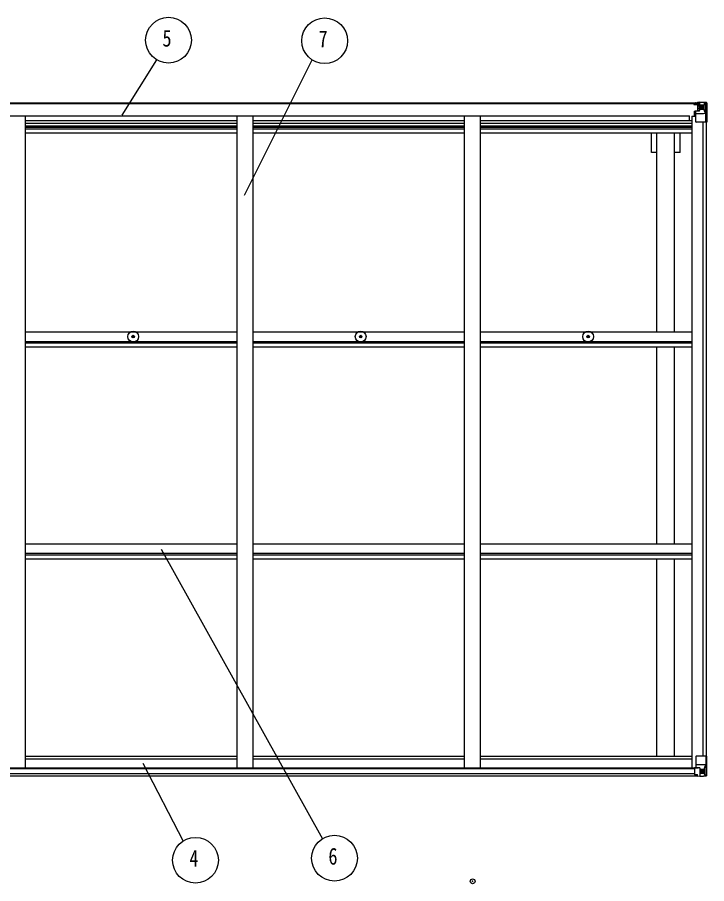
# Model space of a CAD drawing. Units: millimetres, scale not verified. Extents: x -10512 to 10512, y -7425 to 7425.
# Drawn here: x -1187 to 983, y -392 to 2335 of the extents above; entities that cross this region are included whole.
import ezdxf
from ezdxf.enums import TextEntityAlignment as Align

# ---------------------------------------------------------------- set-up
doc = ezdxf.new("R2010")
doc.units = ezdxf.units.MM
doc.header["$LTSCALE"] = 30
doc.header["$PDMODE"] = 32
doc.header["$PDSIZE"] = 15
for name, color, linetype in [('0-4_YKK_13', 4, 'Continuous'), ('0-5_YKK_A1', 4, 'Continuous'), ('0-6_YKK_D', 6, 'Continuous')]:
    doc.layers.add(name, color=color, linetype=linetype)
doc.styles.add('ＭＳ ゴシック', font='')
doc.styles.get('ＭＳ ゴシック').set_extended_font_data('MS Gothic')

msp = doc.modelspace()

# ---------------------------------------------------------------- linework, layer by layer
at = {"layer": '0-4_YKK_13'}
for p, q in [((942.65, 2062.21), (942.65, 2063.14)), ((943.65, 2062.21), (942.65, 2062.21)), ((942.65, 2062.21), (942.65, 2060.65)), ((942.65, 2060.53), (942.65, 2060.65)), ((943.65, 2063.14), (943.65, 2062.21)), ((948.65, 2062.21), (943.65, 2062.21)), ((948.85, 2065.71), (947.16, 2065.28)), ((948.65, 2060.61), (948.65, 2062.21)), ((948.65, 2060.61), (958.65, 2060.52)), ((948.85, 2065.71), (949.15, 2065.71)), ((949.15, 2065.71), (949.15, 2065.28)), ((950.65, 2062.47), (958.65, 2062.47)), ((950.65, 2062.45), (958.65, 2062.45)), ((954.15, 2067.91), (960.65, 2067.51)), ((954.15, 2067.03), (954.15, 2067.91)), ((960.65, 2066.63), (954.15, 2067.03)), ((954.15, 2066.51), (954.15, 2067.03)), ((954.15, 2066.51), (954.15, 2066.1)), ((954.15, 2066.1), (959.15, 2066.01)), ((954.15, 2066.1), (954.15, 2065.28)), ((955.15, 2040.41), (955.15, 2060.38)), ((959.04, 2060.15), (955.15, 2060.15)), ((955.15, 2056.52), (959.15, 2056.52)), ((955.15, 2048.31), (959.15, 2048.31)), ((958.65, 2062.47), (958.65, 2060.52)), ((958.65, 2061.45), (959.15, 2061.45)), ((958.66, 2060.52), (958.65, 2060.52)), ((958.66, 2060.35), (958.66, 2060.52)), ((959.15, 2061.81), (960.65, 2061.81)), ((959.15, 2058.27), (960.65, 2058.27)), ((960.65, 2041.42), (960.65, 2067.51)), ((960.65, 2067.4), (972.65, 2066.62)), ((961.65, 2058.27), (960.65, 2058.27)), ((972.65, 2058.27), (960.65, 2058.27)), ((967.17, 2051.07), (967.17, 2050.11)), ((974.98, 2058.22), (972.65, 2058.27)), ((972.74, 2066.61), (980.67, 2066.14)), ((974.98, 2044.74), (974.98, 2058.22)), ((975.84, 2061.72), (978.57, 2065.39)), ((979.81, 2065.17), (979.81, 2065.1)), ((979.81, 2004.51), (979.81, 2065.1)), ((981.71, 2066.23), (981.71, 2066.23)), ((981.71, 2066.18), (981.71, 2066.22)), ((982.65, 2065.22), (982.65, 2065.18)), ((944.15, 2039.38), (945.15, 2039.39)), ((944.15, 2023.17), (944.15, 2039.38)), ((945.15, 2037.66), (944.15, 2037.66)), ((944.15, 2027.51), (948.65, 2027.51)), ((949.2, 2039.43), (945.15, 2039.39)), ((948.65, 2005.51), (948.65, 2038.61)), ((972.65, 2031.18), (948.65, 2031.18)), ((959.83, 2041.16), (949.48, 2039.5)), ((949.48, 2038.87), (959.83, 2040.52)), ((949.48, 2039.5), (949.48, 2038.87)), ((959.15, 2044.71), (960.65, 2044.71)), ((959.83, 2040.52), (959.83, 2041.16)), ((972.65, 2044.71), (960.65, 2044.71)), ((972.65, 2044.71), (974.98, 2044.74)), ((972.65, 2044.71), (972.65, 2044.71)), ((979.26, 2031.4), (972.65, 2031.18)), ((979.26, 2031.4), (975.12, 2043.48)), ((979.81, 2004.51), (949.65, 2004.51)), ((-824.77, 1330.2), (-823.66, 1330.22)), ((-824.77, 1329.2), (-823.66, 1329.18)), ((-823.66, 1330.22), (-823.15, 1330.32)), ((-823.66, 1329.18), (-823.15, 1329.08)), ((-823.05, 1330.84), (-823.15, 1330.32)), ((-823.05, 1328.56), (-823.15, 1329.08)), ((-823.03, 1331.94), (-823.05, 1330.84)), ((-823.03, 1327.45), (-823.05, 1328.56)), ((-822.03, 1331.94), (-822.01, 1330.84)), ((-822.03, 1327.45), (-822.01, 1328.56)), ((-822.01, 1330.84), (-821.91, 1330.32)), ((-822.01, 1328.56), (-821.91, 1329.08)), ((-821.39, 1330.22), (-821.91, 1330.32)), ((-821.39, 1329.18), (-821.91, 1329.08)), ((-820.28, 1330.2), (-821.39, 1330.22)), ((-820.28, 1329.2), (-821.39, 1329.18)), ((-108.77, 1330.2), (-107.66, 1330.22)), ((-108.77, 1329.2), (-107.66, 1329.18)), ((-107.66, 1330.22), (-107.15, 1330.32)), ((-107.66, 1329.18), (-107.15, 1329.08)), ((-107.05, 1330.84), (-107.15, 1330.32)), ((-107.05, 1328.56), (-107.15, 1329.08)), ((-107.03, 1331.94), (-107.05, 1330.84)), ((-107.03, 1327.45), (-107.05, 1328.56)), ((-106.03, 1331.94), (-106.01, 1330.84)), ((-106.03, 1327.45), (-106.01, 1328.56)), ((-106.01, 1330.84), (-105.91, 1330.32)), ((-106.01, 1328.56), (-105.91, 1329.08)), ((-105.39, 1330.22), (-105.91, 1330.32)), ((-105.39, 1329.18), (-105.91, 1329.08)), ((-104.28, 1330.2), (-105.39, 1330.22)), ((-104.28, 1329.2), (-105.39, 1329.18)), ((607.23, 1330.2), (608.34, 1330.22)), ((607.23, 1329.2), (608.34, 1329.18)), ((608.34, 1330.22), (608.85, 1330.32)), ((608.34, 1329.18), (608.85, 1329.08)), ((608.95, 1330.84), (608.85, 1330.32)), ((608.95, 1328.56), (608.85, 1329.08)), ((608.97, 1331.94), (608.95, 1330.84)), ((608.97, 1327.45), (608.95, 1328.56)), ((609.97, 1331.94), (609.99, 1330.84)), ((609.97, 1327.45), (609.99, 1328.56)), ((609.99, 1330.84), (610.09, 1330.32)), ((609.99, 1328.56), (610.09, 1329.08)), ((610.61, 1330.22), (610.09, 1330.32)), ((610.61, 1329.18), (610.09, 1329.08)), ((611.72, 1330.2), (610.61, 1330.22)), ((611.72, 1329.2), (610.61, 1329.18)), ((948.65, 7.54), (948.65, -25.56)), ((982.65, 8.54), (949.65, 8.54)), ((979.81, 8.54), (979.81, -52.05)), ((982.65, -52.17), (982.65, 8.54)), ((972.65, -18.13), (948.65, -18.13)), ((949.48, -25.82), (959.83, -27.47)), ((949.48, -26.45), (949.48, -25.82)), ((957.13, -27.68), (949.48, -26.45)), ((979.26, -18.35), (972.65, -18.13)), ((979.26, -18.35), (975.12, -30.43)), ((944.15, -28.62), (944.15, -48.77)), ((954.15, -27.68), (945.15, -27.71)), ((945.15, -49.49), (954.15, -49.54)), ((960.65, -27.68), (954.15, -27.68)), ((954.15, -54.86), (954.15, -48.92)), ((959.83, -27.47), (959.83, -27.68)), ((960.65, -27.68), (960.65, -54.46)), ((960.65, -31.66), (972.65, -31.66)), ((972.65, -45.22), (960.65, -45.22)), ((960.65, -54.35), (972.65, -53.57)), ((968.13, -38.02), (968.13, -37.06)), ((972.65, -31.66), (972.65, -31.66)), ((972.65, -31.66), (974.98, -31.69)), ((974.98, -45.17), (972.65, -45.23)), ((972.74, -53.56), (980.67, -53.09)), ((974.98, -31.69), (974.98, -45.17)), ((975.84, -48.67), (978.57, -52.34)), ((979.81, -52.12), (979.81, -52.05)), ((981.71, -53.13), (981.71, -53.18))]:
    msp.add_line(p, q, dxfattribs=at)
for points in [[(948.65, 2060.61), (948.65, 2060.59), (942.65, 2060.65)], [(943.65, 2060.48), (958.65, 2060.35), (958.66, 2060.35)], [(958.65, 2061.45), (950.65, 2061.45), (950.65, 2063.14)], [(954.15, 2066.51), (959.15, 2066.51), (959.15, 2041.05)], [(981.71, 2066.23), (972.65, 2066.78), (960.65, 2067.51)], [(966.21, 2052.99), (965.25, 2052.99), (965.25, 2052.03), (966.21, 2052.03)], [(968.13, 2053.95), (968.13, 2054.91), (967.17, 2054.91), (967.17, 2053.95)], [(967.17, 2050.11), (968.13, 2050.11), (968.13, 2051.07)], [(969.09, 2052.03), (970.05, 2052.03), (970.05, 2052.99), (969.09, 2052.99)], [(982.65, 2065.18), (982.65, 2004.51), (979.81, 2004.51)], [(945.15, 2039.39), (945.15, 2037.66), (948.65, 2037.64)], [(944.15, -48.77), (944.16, -48.88), (954.15, -48.92)], [(981.71, -53.18), (972.65, -53.73), (954.15, -54.86)], [(966.21, -38.98), (965.25, -38.98), (965.25, -39.94), (966.21, -39.94)], [(968.13, -37.06), (967.17, -37.06), (967.17, -38.02)], [(967.17, -40.9), (967.17, -41.86), (968.13, -41.86), (968.13, -40.9)], [(969.09, -39.94), (970.05, -39.94), (970.05, -38.98), (969.09, -38.98)]]:
    msp.add_lwpolyline(points, dxfattribs=at)
for centre, radius in [((967.65, 2052.51), 5.3), ((-822.53, 1329.7), 17), ((-106.53, 1329.7), 17), ((609.47, 1329.7), 17), ((-822.53, 1329.7), 4), ((-106.53, 1329.7), 4), ((609.47, 1329.7), 4), ((967.65, -39.46), 5.3)]:
    msp.add_circle(centre, radius, dxfattribs=at)
for centre, radius, start, end in [((943.51, 2068.17), 7.69, 263.56574, 271.03001), ((958.65, 2062.97), 0.5, 270.00309, 0.00198), ((958.65, 2062.95), 0.5, 269.99891, 359.99891), ((958.65, 2060.02), 0.5, 359.95536, 89.47105), ((958.64, 2059.84), 0.513, 358.95293, 88.11972), ((966.21, 2053.95), 0.96, 270, 0), ((966.21, 2051.07), 0.96, 0, 90), ((969.09, 2053.95), 0.96, 180, 270), ((969.09, 2051.07), 0.96, 90, 180), ((978.53, 2065.22), 1.28, 357.54105, 48.82169), ((980.5, 2078.83), 12.7, 264.89689, 270.75534), ((981.65, 2065.23), 1, 359.99921, 86.49983), ((981.65, 2065.22), 0.999, 0.04917, 86.5576), ((981.65, 2065.18), 0.999, 0.04917, 86.5576), ((949.59, 2038.57), 0.937, 96.73234, 177.67791), ((949.59, 2037.94), 0.937, 96.73234, 177.67791), ((959.72, 2042.09), 0.937, 276.73234, 357.67791), ((959.72, 2041.45), 0.937, 276.73234, 357.67791), ((949.65, 2005.51), 1, 180, 270), ((-822.53, 1329.7), 2.3, 167.44414, 192.55586), ((-822.53, 1329.7), 2.3, 77.44414, 102.55586), ((-822.53, 1329.7), 2.3, 257.44414, 282.55586), ((-822.53, 1329.7), 2.3, 347.44414, 12.55586), ((-106.53, 1329.7), 2.3, 167.44414, 192.55586), ((-106.53, 1329.7), 2.3, 77.44414, 102.55586), ((-106.53, 1329.7), 2.3, 257.44414, 282.55586), ((-106.53, 1329.7), 2.3, 347.44414, 12.55586), ((609.47, 1329.7), 2.3, 167.44414, 192.55586), ((609.47, 1329.7), 2.3, 77.44414, 102.55586), ((609.47, 1329.7), 2.3, 257.44414, 282.55586), ((609.47, 1329.7), 2.3, 347.44414, 12.55586), ((949.65, 7.54), 1, 90, 180), ((949.59, -24.89), 0.937, 182.32209, 263.26766), ((949.59, -25.52), 0.937, 182.32209, 263.26766), ((959.72, -28.4), 0.937, 50.93398, 83.26766), ((966.21, -38.02), 0.96, 270, 0), ((966.21, -40.9), 0.96, 0, 90), ((969.09, -38.02), 0.96, 180, 270), ((969.09, -40.9), 0.96, 90, 180), ((978.53, -52.17), 1.28, 311.17831, 2.45895), ((980.5, -65.78), 12.7, 89.24466, 95.10311), ((981.65, -52.13), 0.999, 273.4424, 359.95083), ((981.65, -52.17), 0.999, 273.4424, 359.95083), ((981.65, -52.18), 1, 273.50017, 0.00079)]:
    msp.add_arc(centre, radius, start, end, dxfattribs=at)
for centre, major_axis, ratio, start_param, end_param in [((1054.4, 2058.27), (-81.75, 0), 0.061163, 6.2824128, 6.2831853), ((977.86, 2058.14), (-0.03, 5), 0.573921, 0.7672717, 1.551125), ((979.52, 2063.21), (0.02, 3), 0.466854, 0.125683, 0.7596956), ((979.71, 2066.3), (-2, 0.12), 0.060933, 2.0712557, 3.1453404), ((780.71, 2078.54), (-201, 12.36), 0.060933, 3.1453404, 3.145839), ((976.39, 2044.77), (0, 3), 0.468246, 1.5772882, 2.0127935), ((978.54, 2033.74), (-0.85, 2.32), 0.403757, 3.0087805, 3.9744392), ((978.54, -20.69), (-0.85, -2.32), 0.403757, 2.3087461, 3.2744049), ((945.15, -28.62), (-1, -0.021), 0.906239, 4.6936843, 6.2644806), ((945.15, -48.78), (-1, 0.012), 0.707053, 0.1587743, 1.5795216), ((1054.4, -45.22), (-81.75, 0), 0.061163, 0, 0.0007725), ((976.39, -31.72), (0, -3), 0.468246, 4.2703918, 4.7058971), ((977.86, -45.09), (-0.03, -5), 0.573921, 4.7320603, 5.5159136), ((979.52, -50.16), (0.02, -3), 0.466854, 5.5234897, 6.1575023), ((979.71, -53.25), (-2, -0.12), 0.060933, 3.1378449, 4.2119296), ((780.71, -65.49), (-201, -12.36), 0.060933, 3.1373463, 3.1378449)]:
    msp.add_ellipse(centre, major_axis=major_axis, ratio=ratio, start_param=start_param, end_param=end_param, dxfattribs=at)
at = {"layer": '0-5_YKK_A1'}
for p, q in [((-1901.85, 2065.28), (959.15, 2065.28)), ((-1901.85, 2063.14), (959.15, 2063.14)), ((-1870.85, 2025), (928.15, 2025)), ((-1162.35, 2024.98), (-1162.35, -27.48)), ((-496.35, 2024.98), (-496.35, -27.48)), ((-446.35, 2024.98), (-446.35, -27.48)), ((219.65, 2024.98), (219.65, -27.48)), ((269.65, 2024.98), (269.65, -27.48)), ((928.15, 2009.48), (928.15, 2025)), ((935.65, 2023.17), (935.65, -27.48)), ((935.65, 2023.17), (948.65, 2023.17)), ((-1162.35, 2009.48), (-496.35, 2009.48)), ((-1162.35, 2001.09), (-496.35, 2001.09)), ((-1162.35, 1992.89), (-496.35, 1992.89)), ((-446.35, 2009.48), (219.65, 2009.48)), ((-446.35, 2001.09), (219.65, 2001.09)), ((-446.35, 1992.89), (219.65, 1992.89)), ((269.65, 2009.48), (935.65, 2009.48)), ((269.65, 2001.09), (935.65, 2001.09)), ((269.65, 1992.89), (935.65, 1992.89)), ((970.95, 2004.51), (970.95, 8.54)), ((980.65, 2004.51), (980.65, 8.54)), ((-1162.35, 1988.96), (-496.35, 1988.96)), ((-1162.35, 1983.88), (-496.35, 1983.88)), ((-1162.35, 1970.88), (-496.35, 1970.88)), ((-446.35, 1988.96), (219.65, 1988.96)), ((-446.35, 1983.88), (219.65, 1983.88)), ((-446.35, 1970.88), (219.65, 1970.88)), ((269.65, 1988.96), (935.65, 1988.96)), ((269.65, 1983.88), (935.65, 1983.88)), ((269.65, 1970.88), (935.65, 1970.88)), ((808.45, 1909.28), (808.45, 1970.88)), ((826.15, 1344.22), (826.15, 1970.88)), ((881.15, 1344.22), (881.15, 1970.88)), ((898.85, 1909.28), (898.85, 1970.88)), ((826.15, 1909.28), (808.45, 1909.28)), ((898.85, 1909.28), (881.15, 1909.28)), ((-1162.32, 1344.22), (-496.35, 1344.22)), ((-446.32, 1344.22), (219.65, 1344.22)), ((269.68, 1344.22), (935.65, 1344.22)), ((-1162.32, 1314.48), (-496.35, 1314.48)), ((-1162.32, 1309.94), (-496.35, 1309.94)), ((-446.32, 1314.48), (219.65, 1314.48)), ((-446.32, 1309.94), (219.65, 1309.94)), ((269.68, 1314.48), (935.65, 1314.48)), ((269.68, 1309.94), (935.65, 1309.94)), ((-1162.32, 1296.93), (-496.35, 1296.93)), ((-446.32, 1296.93), (219.65, 1296.93)), ((269.68, 1296.93), (935.65, 1296.93)), ((826.15, 677.23), (826.15, 1296.93)), ((881.15, 677.23), (881.15, 1296.93)), ((-1162.32, 677.23), (-496.35, 677.23)), ((-446.32, 677.23), (219.65, 677.23)), ((269.68, 677.23), (935.65, 677.23)), ((-1162.32, 647.49), (-496.35, 647.49)), ((-1162.32, 642.94), (-496.35, 642.94)), ((-1162.32, 629.93), (-496.35, 629.93)), ((-446.32, 647.49), (219.65, 647.49)), ((-446.32, 642.94), (219.65, 642.94)), ((-446.32, 629.93), (219.65, 629.93)), ((269.68, 647.49), (935.65, 647.49)), ((269.68, 642.94), (935.65, 642.94)), ((269.68, 629.93), (935.65, 629.93)), ((826.15, 8.69), (826.15, 629.93)), ((881.15, 8.69), (881.15, 629.93)), ((-1162.35, 8.69), (-496.35, 8.69)), ((-1162.35, 0.34), (-496.35, 0.34)), ((-446.35, 8.69), (219.65, 8.69)), ((-446.35, 0.34), (219.65, 0.34)), ((269.65, 8.69), (935.65, 8.69)), ((269.65, 0.34), (935.65, 0.34)), ((-1898.61, -27.48), (955.92, -27.48)), ((-1896.85, -53.26), (954.15, -53.26)), ((-1886.85, -29.75), (944.15, -29.75)), ((-1886.85, -45.36), (944.15, -45.36))]:
    msp.add_line(p, q, dxfattribs=at)
msp.add_point((245.97, -384.99), dxfattribs=at)
at = {"layer": '0-6_YKK_D'}
for p, q in [((-857.14, 2026.53), (-747.93, 2200.59)), ((-472.18, 1774.85), (-259.23, 2200.51)), ((-735.07, 660.63), (-226.47, -250.83)), ((-792.79, -12.91), (-665.62, -258.31))]:
    msp.add_line(p, q, dxfattribs=at)
for centre in [(-711.4, 2262.63), (-219.95, 2260.85), (-188.92, -312.27), (-626.55, -318.78)]:
    msp.add_circle(centre, 72, dxfattribs=at)

# ---------------------------------------------------------------- texts
at = {"layer": '0-6_YKK_D', "style": 'ＭＳ ゴシック', "width": 0.8}
for s, p in [('5', (-730.6, 2226.63)), ('7', (-239.15, 2224.85)), ('4', (-645.75, -354.78)), ('6', (-208.12, -348.27))]:
    msp.add_text(s, height=52.79, dxfattribs=at).set_placement(p, align=Align.BOTTOM_LEFT)

doc.saveas('drawing.dxf')
